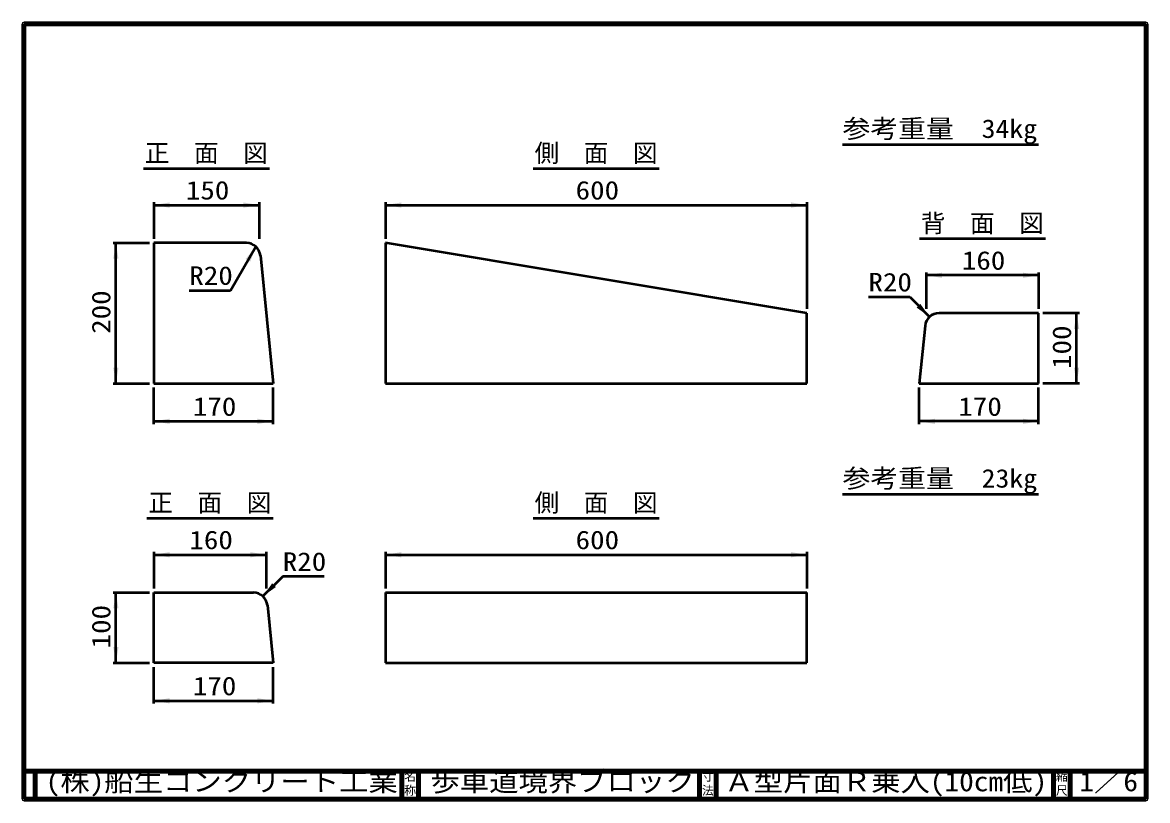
# Model space of a CAD drawing. Units: millimetres, scale not verified, with parts at other scales. Extents: x 100 to 4105, y 100 to 2870.
import ezdxf
from ezdxf.enums import TextEntityAlignment as Align

# ---------------------------------------------------------------- set-up
doc = ezdxf.new("R2010")
doc.units = ezdxf.units.MM
doc.header["$LTSCALE"] = 5
doc.layers.add('V-nasSTD', color=7, linetype='Continuous', lineweight=50)
doc.styles.add('ＭＳ ゴシック', font='')
doc.styles.get('ＭＳ ゴシック').set_extended_font_data('MS Gothic')

msp = doc.modelspace()

# ---------------------------------------------------------------- hatches: boundary and pattern name
at = {"layer": 'V-nasSTD'}
for points in [[(623.75, 2210.625), (567.5, 2220), (623.75, 2229.375)], [(886.25, 2210.625), (942.5, 2220), (886.25, 2229.375)], [(1448.75, 2210.625), (1392.5, 2220), (1448.75, 2229.375)], [(2836.25, 2210.625), (2892.5, 2220), (2836.25, 2229.375)], [(441.875, 2028.75), (432.5, 2085), (423.125, 2028.75)], [(910.795, 2018.671), (930.801, 2072.073), (894.557, 2028.046)], [(3373.75, 1960.625), (3317.5, 1970), (3373.75, 1979.375)], [(3661.25, 1960.625), (3717.5, 1970), (3661.25, 1979.375)], [(3296.053, 1868.477), (3329.199, 1822.073), (3282.795, 1855.218)], [(3843.125, 1778.75), (3852.5, 1835), (3861.875, 1778.75)], [(441.875, 1641.25), (432.5, 1585), (423.125, 1641.25)], [(3843.125, 1641.25), (3852.5, 1585), (3861.875, 1641.25)], [(623.75, 1459.375), (567.5, 1450), (623.75, 1440.625)], [(936.25, 1459.375), (992.5, 1450), (936.25, 1440.625)], [(3348.75, 1459.375), (3292.5, 1450), (3348.75, 1440.625)], [(3661.25, 1459.375), (3717.5, 1450), (3661.25, 1440.625)], [(623.75, 965.625), (567.5, 975), (623.75, 984.375)], [(911.25, 965.625), (967.5, 975), (911.25, 984.375)], [(1448.75, 965.625), (1392.5, 975), (1448.75, 984.375)], [(2836.25, 965.625), (2892.5, 975), (2836.25, 984.375)], [(988.947, 873.477), (955.801, 827.073), (1002.205, 860.218)], [(441.875, 783.75), (432.5, 840), (423.125, 783.75)], [(441.875, 646.25), (432.5, 590), (423.125, 646.25)], [(623.75, 464.375), (567.5, 455), (623.75, 445.625)], [(936.25, 464.375), (992.5, 455), (936.25, 445.625)]]:
    msp.add_hatch(color=256, dxfattribs=at).paths.add_polyline_path(points)

# ---------------------------------------------------------------- linework, layer by layer
at = {"layer": 'V-nasSTD', "lineweight": 100}
for p, q in [((105, 2865), (105, 105)), ((4100, 2865), (105, 2865)), ((4100, 105), (4100, 2865)), ((105, 205), (4100, 205)), ((145, 205), (145, 105)), ((1450, 205), (1450, 105)), ((1510, 205), (1510, 105)), ((2510, 205), (2510, 105)), ((2570, 205), (2570, 105)), ((3770, 205), (3770, 105)), ((3830, 205), (3830, 105)), ((105, 105), (4100, 105))]:
    msp.add_line(p, q, dxfattribs=at)
at = {"layer": 'V-nasSTD'}
for p, q in [((3717.5, 2435), (3019.5, 2435)), ((530.625, 2350), (979.375, 2350)), ((1918.125, 2350), (2366.875, 2350)), ((567.5, 2230), (567.5, 2100)), ((567.5, 2220), (942.5, 2220)), ((942.5, 2230), (942.5, 2100)), ((1392.5, 2230), (1392.5, 2100)), ((1392.5, 2220), (2892.5, 2220)), ((2892.5, 2230), (2892.5, 1850)), ((422.5, 2085), (552.5, 2085)), ((432.5, 1585), (432.5, 2085)), ((567.5, 2085), (567.5, 1585)), ((897.251, 2085), (567.5, 2085)), ((1392.5, 2085), (1392.5, 1585)), ((2892.5, 1835), (1392.5, 2085)), ((3741.875, 2100), (3293.125, 2100)), ((840.801, 1916.188), (930.801, 2072.073)), ((947.002, 2039.975), (992.5, 1585)), ((3317.5, 1980), (3317.5, 1850)), ((3717.5, 1970), (3317.5, 1970)), ((3717.5, 1980), (3717.5, 1850)), ((693.801, 1916.188), (840.801, 1916.188)), ((3111.488, 1892.783), (3258.488, 1892.783)), ((3258.488, 1892.783), (3329.199, 1822.073)), ((2892.5, 1585), (2892.5, 1835)), ((3717.5, 1835), (3362.749, 1835)), ((3717.5, 1585), (3717.5, 1835)), ((3862.5, 1835), (3732.5, 1835)), ((3852.5, 1585), (3852.5, 1835)), ((3312.998, 1789.975), (3292.5, 1585)), ((422.5, 1585), (552.5, 1585)), ((567.5, 1585), (992.5, 1585)), ((567.5, 1440), (567.5, 1570)), ((992.5, 1440), (992.5, 1570)), ((1392.5, 1585), (2892.5, 1585)), ((3292.5, 1585), (3717.5, 1585)), ((3292.5, 1440), (3292.5, 1570)), ((3717.5, 1440), (3717.5, 1570)), ((3862.5, 1585), (3732.5, 1585)), ((567.5, 1450), (992.5, 1450)), ((3717.5, 1450), (3292.5, 1450)), ((3717.5, 1190), (3019.5, 1190)), ((543.125, 1105), (991.875, 1105)), ((1918.125, 1105), (2366.875, 1105)), ((567.5, 985), (567.5, 855)), ((567.5, 975), (967.5, 975)), ((967.5, 985), (967.5, 855)), ((1392.5, 985), (1392.5, 855)), ((1392.5, 975), (2892.5, 975)), ((2892.5, 985), (2892.5, 855)), ((1026.512, 897.783), (955.801, 827.073)), ((1173.512, 897.783), (1026.512, 897.783)), ((422.5, 840), (552.5, 840)), ((432.5, 590), (432.5, 840)), ((567.5, 590), (567.5, 840)), ((567.5, 840), (922.251, 840)), ((1392.5, 840), (1392.5, 590)), ((1392.5, 840), (2892.5, 840)), ((2892.5, 590), (2892.5, 840)), ((972.002, 794.975), (992.5, 590)), ((422.5, 590), (552.5, 590)), ((992.5, 590), (567.5, 590)), ((567.5, 445), (567.5, 575)), ((992.5, 445), (992.5, 575)), ((1392.5, 590), (2892.5, 590)), ((567.5, 455), (992.5, 455))]:
    msp.add_line(p, q, dxfattribs=at)
at = {"layer": 'V-nasSTD', "lineweight": 13}
msp.add_lwpolyline([(100, 100), (100, 2870), (4105, 2870), (4105, 100)], close=True, dxfattribs=at)
at = {"layer": 'V-nasSTD'}
for centre, start, end in [((897.251, 2035), 5.71059, 90), ((3362.749, 1785), 90, 174.28941), ((922.251, 790), 5.71059, 90)]:
    msp.add_arc(centre, 50, start, end, dxfattribs=at)

# ---------------------------------------------------------------- texts
at = {"layer": 'V-nasSTD', "style": 'ＭＳ ゴシック', "width": 1.1}
for s, height, p in [('参考重量\u300034kg', 65.98, (3019.5, 2525)), ('参考重量\u300023kg', 65.98, (3019.5, 1280)), ('(株)船生コンクリート工業', 69.65, (182.5, 202.5)), ('歩車道境界ブロック', 69.65, (1552.5, 202.5)), ('Ａ型片面Ｒ乗入(10cm低)', 69.65, (2598.75, 202.5)), ('1／6', 69.65, (3862.5, 202.582))]:
    msp.add_text(s, height=height, dxfattribs=at).set_placement(p, align=Align.TOP_LEFT)
at = {"layer": 'V-nasSTD', "style": 'ＭＳ ゴシック'}
for s, height, p in [('側\u3000面\u3000図', 64.15, (1923.125, 2437.5)), ('正\u3000面\u3000図', 64.15, (535.625, 2437.5)), ('背\u3000面\u3000図', 64.15, (3298.115, 2187.5)), ('正\u3000面\u3000図', 64.15, (548.125, 1192.5)), ('側\u3000面\u3000図', 64.15, (1923.125, 1192.5)), ('名', 30.79, (1458.982, 200.999)), ('寸', 30.79, (2518.982, 200.999)), ('縮', 30.79, (3778.982, 200.999)), ('称', 30.79, (1458.976, 151.01)), ('法', 30.79, (2518.976, 151.01)), ('尺', 30.79, (3778.976, 151.01))]:
    msp.add_text(s, height=height, dxfattribs=at).set_placement(p, align=Align.TOP_LEFT)
at = {"layer": 'V-nasSTD', "style": 'ＭＳ ゴシック', "width": 1.15}
for s, p in [('150', (681.5, 2220)), ('600', (2069, 2220)), ('160', (3444, 1970)), ('R20', (693.801, 1916.188)), ('R20', (3111.488, 1892.783)), ('170', (706.5, 1450)), ('170', (3431.5, 1450)), ('160', (694, 975)), ('600', (2069, 975)), ('R20', (1026.512, 897.783)), ('170', (706.5, 455))]:
    msp.add_text(s, height=65.98, dxfattribs=at).set_placement(p, align=Align.BOTTOM_LEFT)
for s, p in [('200', (432.5, 1761.5)), ('100', (3852.5, 1636.5)), ('100', (432.5, 641.5))]:
    msp.add_text(s, height=65.98, rotation=90, dxfattribs=at).set_placement(p, align=Align.BOTTOM_LEFT)

doc.saveas('drawing.dxf')
